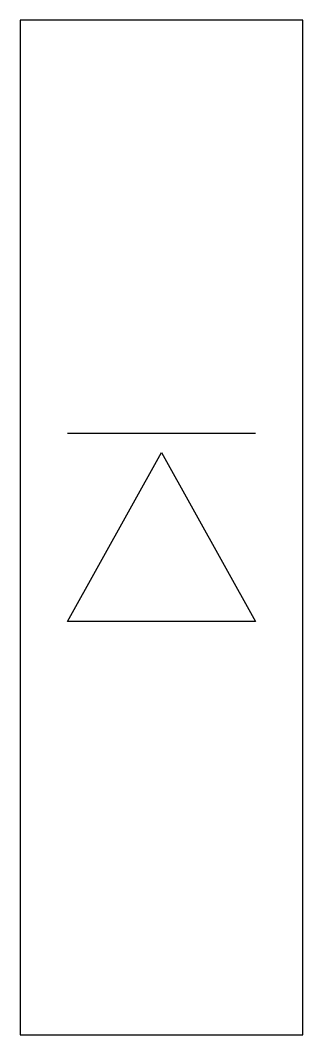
# Model space of a CAD drawing. Extents: x 118.6 to 155.1, y -100.8 to -24.1.
# Drawn here: x 146.25 to 147.75, y -75.7 to -70.3 of the extents above; entities that cross this region are included whole.
import ezdxf

# ---------------------------------------------------------------- set-up
doc = ezdxf.new("R2010")
doc.units = 0
doc.layers.add('BLACK', color=7, linetype='CONTINUOUS')

msp = doc.modelspace()

# ---------------------------------------------------------------- linework, layer by layer
at = {"layer": 'BLACK', "linetype": 'CONTINUOUS'}
for p, q in [((146.25, -70.3), (146.25, -75.7)), ((147.75, -70.3), (146.25, -70.3)), ((147.75, -75.7), (147.75, -70.3)), ((147.5, -72.5), (146.5, -72.5)), ((146.5, -73.5), (147, -72.6)), ((147, -72.6), (147.5, -73.5)), ((147.5, -73.5), (146.5, -73.5)), ((146.25, -75.7), (147.75, -75.7))]:
    msp.add_line(p, q, dxfattribs=at)

doc.saveas('drawing.dxf')
